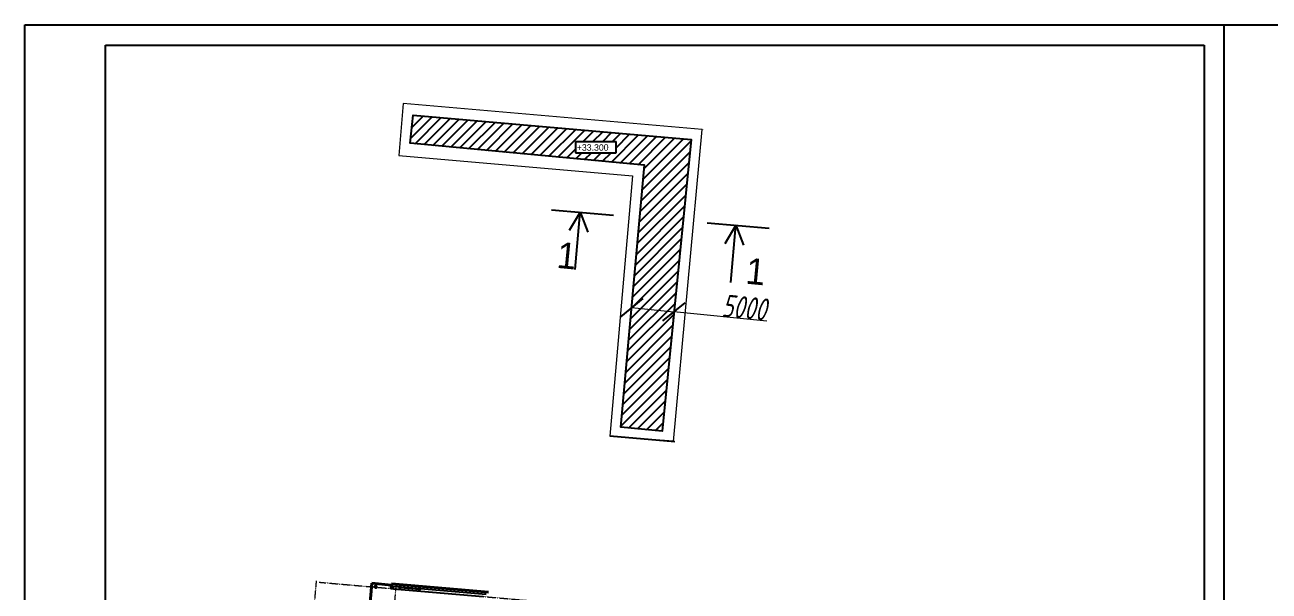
# Model space of a CAD drawing. Header units: millimetres. Extents: x 1473769 to 1639315, y 535888 to 613924.
# Drawn here: x 1473769 to 1531011, y 587890 to 613924 of the extents above; entities that cross this region are included whole.
import ezdxf

# ---------------------------------------------------------------- set-up
doc = ezdxf.new("R2010")
doc.units = ezdxf.units.MM
doc.header["$PDMODE"] = 34
doc.header["$PDSIZE"] = 0.5
doc.linetypes.add('ACAD_ISO10W100_LPSP', pattern=[15.5, 11, -2, 0.5, -2])
for name, color, linetype, lineweight in [('01 - здание', 1, 'Continuous', 40), ('Линии рамки', 250, 'Continuous', 25), ('Размеры КР', 7, 'Continuous', 13)]:
    doc.layers.add(name, color=color, linetype=linetype, lineweight=lineweight)
doc.layers.add('01-оси здания', color=1, linetype='Continuous', lineweight=15, plot=False)
doc.styles.add('Виден при печати GOST Common', font='', dxfattribs={"width": 0.75})
doc.styles.get('Виден при печати GOST Common').set_extended_font_data('GOST Common', italic=True, bold=True)
doc.linetypes.add('ОТКОС2', pattern='A,0.25,[130,ltypeshp.shx,S=0.375,R=0,X=0,Y=0.375],0.5,[130,ltypeshp.shx,S=1,R=0,X=0,Y=1],0.25', length=1)
doc.dimstyles.new('Виден при печати', dxfattribs={"dimtxt": 1029, "dimasz": 935.275626, "dimexe": 2, "dimexo": 0, "dimgap": 2.5, "dimtad": 1, "dimdec": 0, "dimtxsty": 'Виден при печати GOST Common', "dimblk1": 'OBLIQUE', "dimblk2": 'OBLIQUE', "dimsah": 1, "dimcen": -2, "dimdle": 2, "dimclrd": 250, "dimclre": 250, "dimclrt": 250, "dimaunit": 1, "dimadec": 4, "dimazin": 2, "dimtp": 1, "dimtfac": 0.5, "dimtdec": 0, "dimtofl": 0, "dimtmove": 1, "dimatfit": 3, "dimfxl": 1, "dimtfillclr": 250, "dimtolj": 1, "dimlwd": 5, "dimlwe": 5, "dimarcsym": 1})

# ---------------------------------------------------------------- blocks, each defined once
blk = doc.blocks.new('_OBLIQUE')
at = {"color": 0, "linetype": 'ByBlock'}
blk.add_line((-0.5, -0.5), (0.5, 0.5), dxfattribs=at)
blk = doc.blocks.new('*D17')
at = {"color": 250, "linetype": 'ByBlock', "lineweight": 5, "transparency": 16777216}
for p, q in [((1501628, 600359), (1501685, 600927)), ((1501683, 600926), (1503629, 600732)), ((1503571, 600166), (1503628, 600734)), ((1507901, 600306), (1503627, 600732))]:
    blk.add_line(p, q, dxfattribs=at)
at = {"layer": 'Defpoints', "color": 0, "transparency": 16777216}
for p in [(1503627, 600732), (1501628, 600359), (1503571, 600166)]:
    blk.add_point(p, dxfattribs=at)
at = {"color": 250, "lineweight": 5, "transparency": 16777216, "xscale": 935.2756256140588, "yscale": 935.2756256140588, "zscale": 935.2756256140588}
for p, rotation in [((1501685, 600925), 174.3115986894323), ((1503627, 600732), 354.3115986894323)]:
    blk.add_blockref('_OBLIQUE', p, dxfattribs=dict(at, rotation=rotation))
at = {"color": 250, "transparency": 16777216, "insert": (1506874, 600928), "char_height": 1029, "attachment_point": 5, "rotation": 354.3116, "style": 'Виден при печати GOST Common'}
blk.add_mtext('\\A1;5000', dxfattribs=at)

msp = doc.modelspace()

# ---------------------------------------------------------------- hatches: boundary and pattern name
h = msp.add_hatch()
h.set_pattern_fill('ANSI31', color=256, scale=100)
h.set_pattern_definition([(45, (50042.3, -2543.8), (-224.5064, 224.5064), [])])
h.paths.add_polyline_path([(1502267.7, 607469.4), (1501184.8, 595425.4), (1503080.6, 595242.1), (1504416.4, 608653.2), (1491635.9, 609773.1), (1491627.3, 609773.7), (1491493.5, 608481.6)])
h.paths.add_polyline_path([(1499106.8, 608561.4), (1500964.6, 608561.4), (1500964.6, 608045.1), (1499106.8, 608045.1)], flags=16)
h.paths.add_polyline_path([(1499085.3, 608062.5), (1500935.3, 608062.5), (1500935.3, 608512.5), (1499085.3, 608512.5)], flags=24)

# ---------------------------------------------------------------- linework, layer by layer
for p, q in [((1504922.8, 609112.2), (1504921.5, 609097.9)), ((1499106.8, 608561.4), (1499106.8, 608045.1)), ((1499106.8, 608561.4), (1500964.6, 608561.4)), ((1500964.6, 608045.1), (1500964.6, 608561.4)), ((1499106.8, 608045.1), (1500964.6, 608045.1)), ((1498002.9, 605428), (1500852.7, 605179)), ((1499312.3, 605313.6), (1498807, 604467)), ((1499081.8, 602676), (1499312.3, 605313.6)), ((1499312.3, 605313.6), (1499663.1, 604392.1)), ((1505161.7, 604824.9), (1508011.5, 604575.9)), ((1506471.1, 604710.5), (1505965.8, 603863.9)), ((1506240.6, 602072.9), (1506471.1, 604710.5)), ((1506471.1, 604710.5), (1506821.9, 603789.1)), ((1503668.5, 594758.2), (1500682.1, 595019.1))]:
    msp.add_line(p, q)
msp.add_lwpolyline([(1491635.9, 609773.1), (1504416.4, 608653.2), (1503080.6, 595242.1), (1501184.8, 595425.4), (1502267.7, 607469.4), (1491493.5, 608481.6), (1491627.3, 609773.7)], close=True)
at = {"layer": '01 - здание', "ltscale": 100}
for p, q in [((1489736, 588248.7), (1489532.7, 585917.6)), ((1490632.6, 588170.5), (1489736, 588248.7)), ((1490618.5, 588009.3), (1490637.8, 588230.5)), ((1490637.8, 588230.5), (1495096.9, 587841.5)), ((1491019, 587974.4), (1491038.3, 588195.5)), ((1491915.6, 587896.2), (1491934.9, 588117.3))]:
    msp.add_line(p, q, dxfattribs=at)
at = {"layer": '01 - здание', "lineweight": -2, "ltscale": 100}
for p, q in [((1490618.5, 588009.3), (1490720.2, 588000.4)), ((1490720.2, 588000.4), (1490730.6, 588120)), ((1490720.2, 588000.4), (1494856.4, 587639.7)), ((1490730.6, 588120), (1494986.4, 587748.8)), ((1491029.4, 588093.9), (1491926, 588015.7)), ((1491031, 588051.9), (1491922.4, 587974.2))]:
    msp.add_line(p, q, dxfattribs=at)
at = {"layer": '01 - здание', "ltscale": 100}
msp.add_lwpolyline([(1489869.8, 588056.4), (1489929.6, 588051.2), (1489934.8, 588111), (1489875, 588116.2)], close=True, dxfattribs=at)
at = {"layer": '01-оси здания', "linetype": 'ACAD_ISO10W100_LPSP', "lineweight": 20, "ltscale": 0.25}
for p, q in [((1484123.3, 553244.4), (1487186.8, 588368.8)), ((1487313.1, 588297.6), (1497829, 587380.4)), ((1487781.5, 552925.4), (1490860, 588223.1))]:
    msp.add_line(p, q, dxfattribs=at)
at = {"layer": 'Линии рамки'}
for p, q in [((1473768.7, 535888.3), (1473768.7, 613923.5)), ((1473768.7, 613923.5), (1528950.7, 613923.5)), ((1528950.7, 535888.3), (1528950.7, 613923.5)), ((1528950.7, 613923.5), (1584132.7, 613923.5)), ((1528950.7, 535888.3), (1528950.7, 613923.5)), ((1477484.6, 536817.3), (1477484.6, 612994.5)), ((1477484.6, 612994.5), (1528021.7, 612994.5)), ((1528021.7, 612994.5), (1528021.7, 536817.3))]:
    msp.add_line(p, q, dxfattribs=at)
at = {"layer": 'Размеры КР', "color": 250, "linetype": 'ОТКОС2', "lineweight": 13, "ltscale": 250}
for p, q in [((1491177.5, 610313.4), (1490968.5, 607922.5)), ((1504922.8, 609112.2), (1491177.5, 610313.4)), ((1503606.8, 594763.5), (1504922.8, 609112.2)), ((1490968.5, 607922.5), (1501727.5, 606982.3)), ((1501727.5, 606982.3), (1500682.1, 595019.1)), ((1500682.1, 595019.1), (1503610.4, 594802.4))]:
    msp.add_line(p, q, dxfattribs=at)

# ---------------------------------------------------------------- texts
at = {"insert": (1499160.3, 608437.5), "char_height": 300, "attachment_point": 1}
msp.add_mtext_dynamic_manual_height_columns('+33.300', width=2535.314, gutter_width=7500, heights=[0], dxfattribs=at)
at = {"char_height": 1200, "attachment_point": 1, "rotation": 354.52006}
for insert in [(1498318.2, 603952.5), (1507008, 603225.8)]:
    msp.add_mtext_dynamic_manual_height_columns('1', width=2535.314, gutter_width=7500, heights=[0], dxfattribs=dict(at, insert=insert))

# ---------------------------------------------------------------- dimensions: what is measured, and where the dimension line sits
dim = msp.add_linear_dim(base=(1503627.4, 600731.8), p1=(1501628.4, 600359), p2=(1503571, 600165.5), angle=354.3116, text='5000', dimstyle='Виден при печати', override={"dimpost": '<>'})
dim.commit()
dim.dimension.update_dxf_attribs({"geometry": '*D17', "text_midpoint": (1506875.3, 600938.4), "dimtype": 161})

doc.saveas('drawing.dxf')
